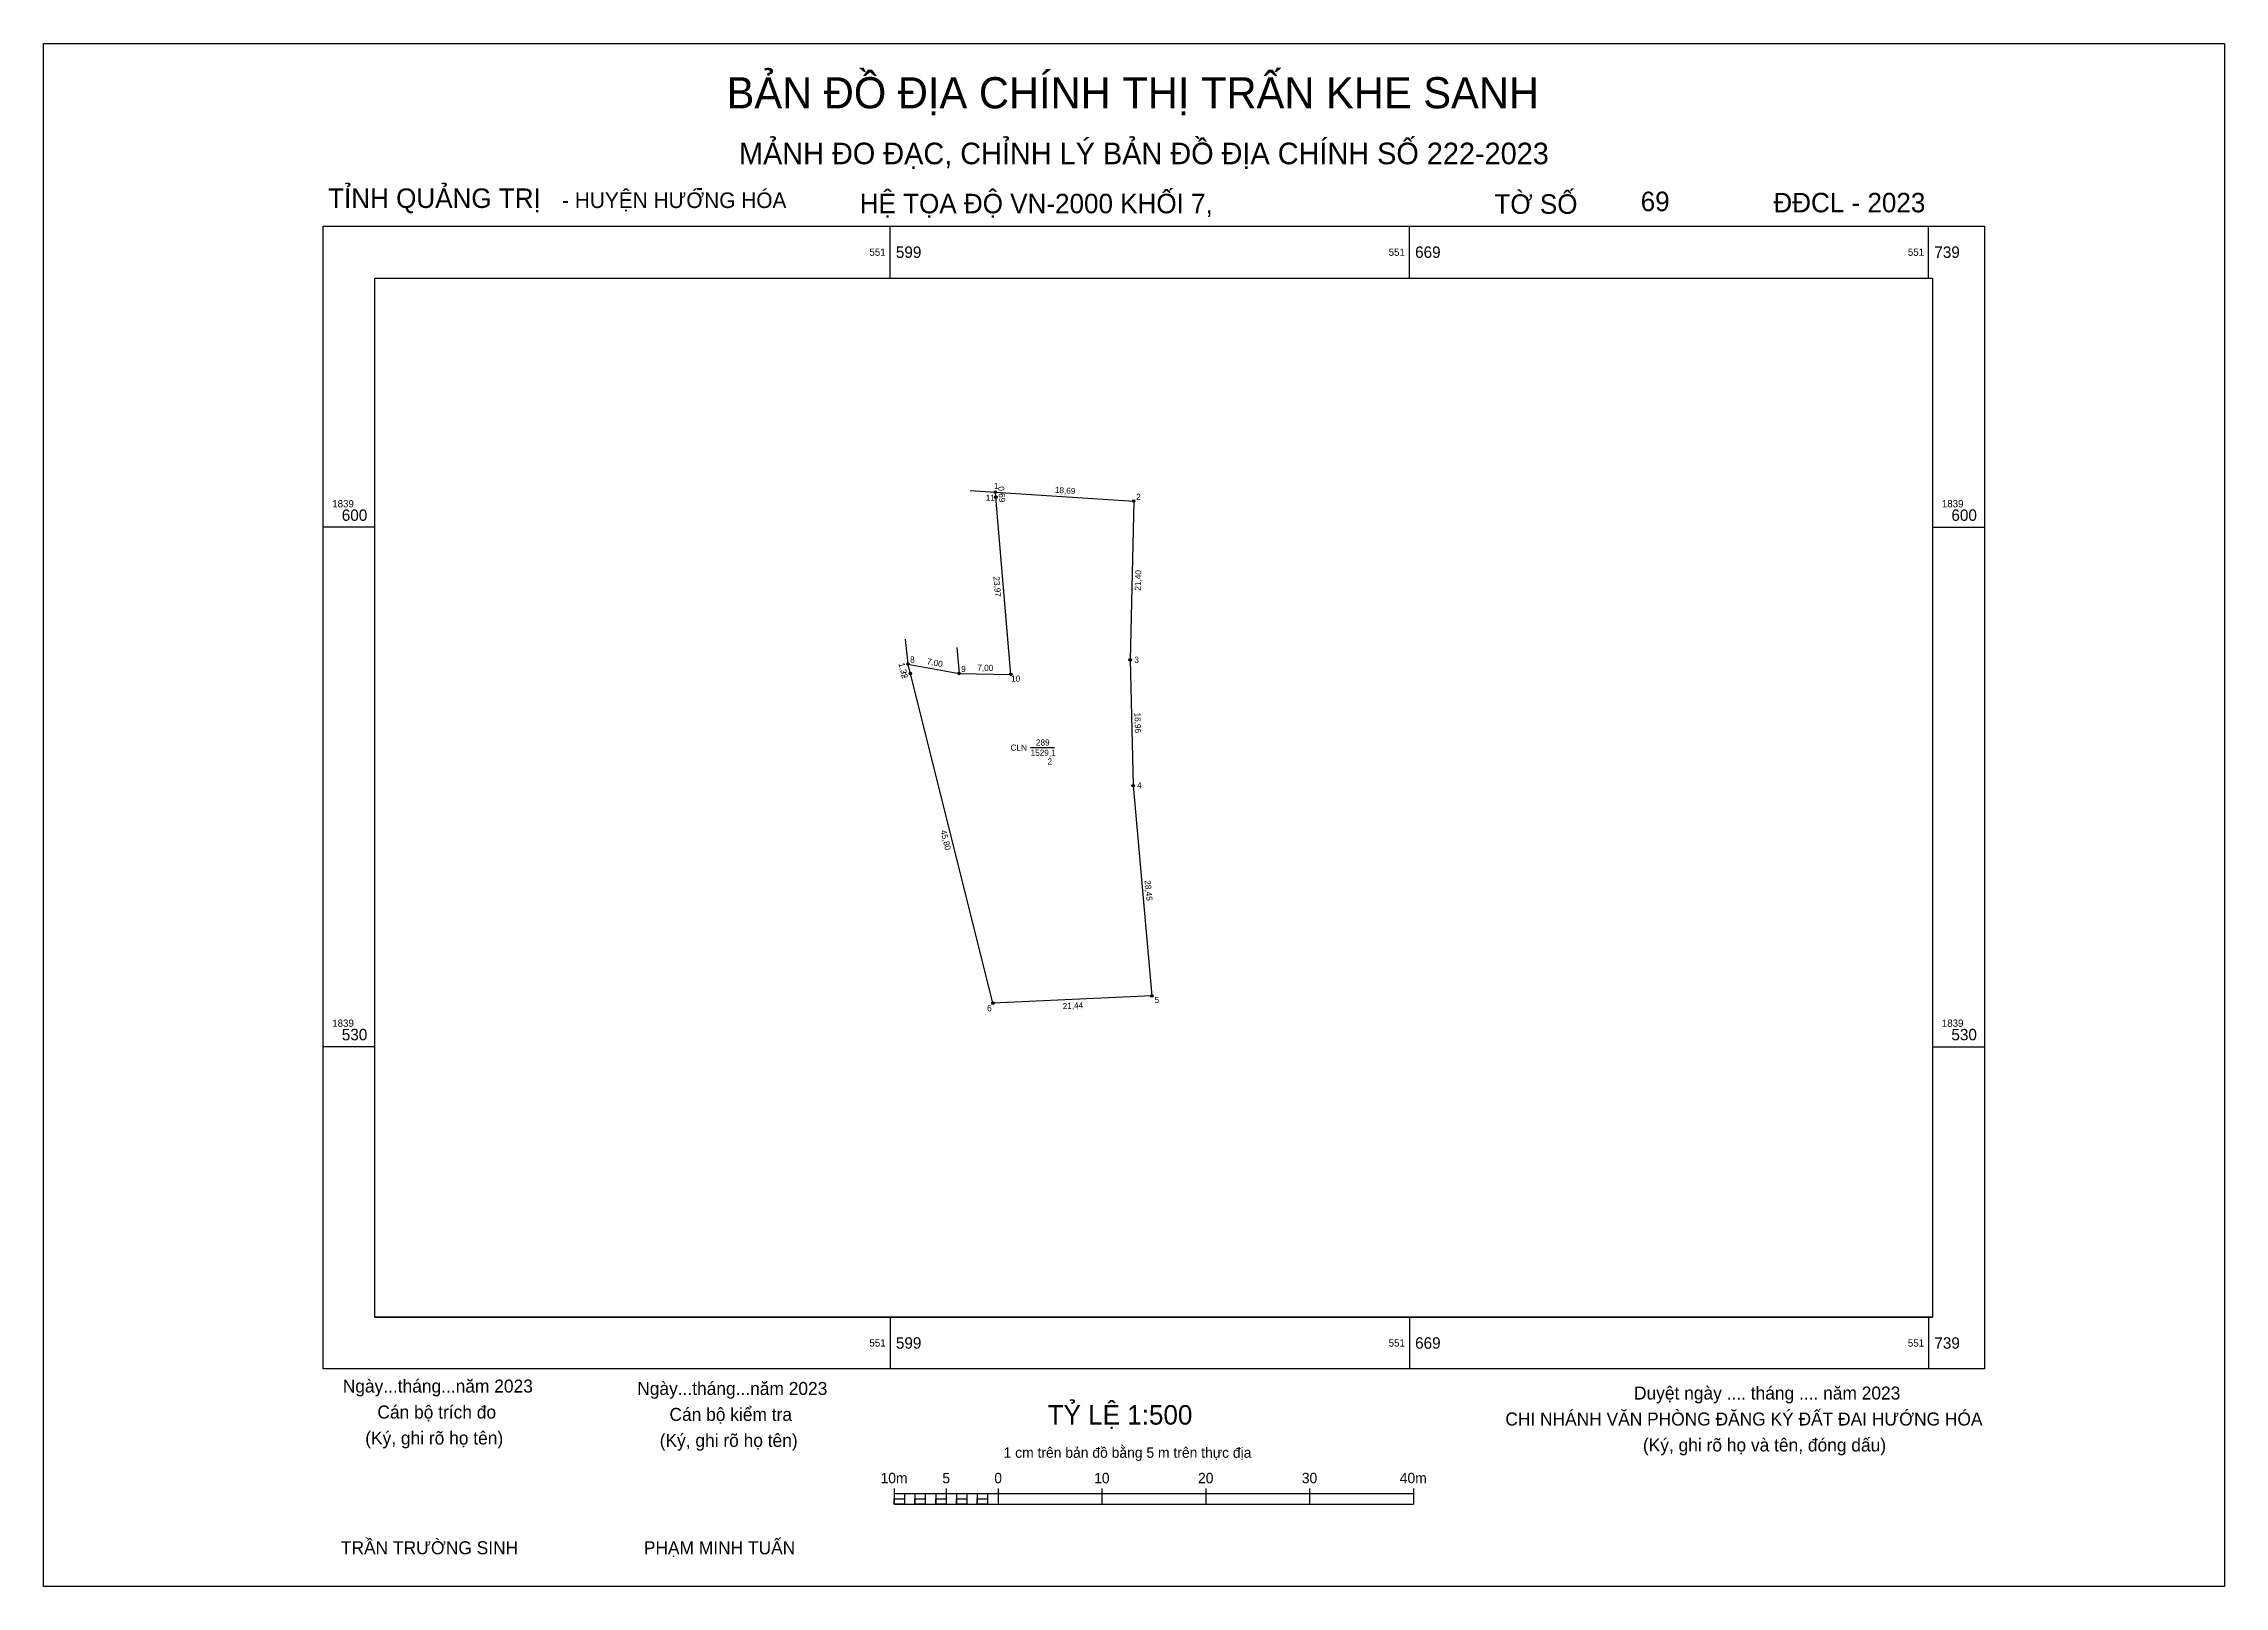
# Model space of a CAD drawing. Extents: x 551485 to 551779, y 1839457 to 1839665.
import ezdxf

# ---------------------------------------------------------------- set-up
doc = ezdxf.new("R2010")
doc.units = 0
for name, color, linetype in [('Level 1', 7, 'Continuous'), ('Level 10', 7, 'Continuous'), ('Level 2', 7, 'Continuous'), ('Level 20', 7, 'Continuous'), ('Level 57', 7, 'Continuous'), ('Level 58', 7, 'Continuous'), ('Level 6', 7, 'Continuous'), ('Level 60', 7, 'Continuous'), ('Level 63', 7, 'Continuous'), ('Level 8', 7, 'Continuous'), ('Level 9', 7, 'Continuous')]:
    doc.layers.add(name, color=color, linetype=linetype)

msp = doc.modelspace()

# ---------------------------------------------------------------- linework, layer by layer
at = {"layer": 'Level 1'}
for p, q in [((551599.34, 1839633.58), (551599.34, 1839640.58)), ((551669.34, 1839633.58), (551669.34, 1839640.58)), ((551739.34, 1839633.58), (551739.34, 1839640.58)), ((551529.88, 1839600), (551522.88, 1839600)), ((551739.88, 1839600), (551746.88, 1839600)), ((551529.88, 1839530), (551522.88, 1839530)), ((551739.88, 1839530), (551746.88, 1839530)), ((551599.34, 1839493.58), (551599.34, 1839486.58)), ((551669.34, 1839493.58), (551669.34, 1839486.58)), ((551739.34, 1839493.58), (551739.34, 1839486.58))]:
    msp.add_line(p, q, dxfattribs=at)
at = {"layer": 'Level 10'}
for p, q in [((551610.14, 1839604.97), (551613.52, 1839604.75)), ((551613.58, 1839604.06), (551613.52, 1839604.75)), ((551613.52, 1839604.75), (551632.17, 1839603.54)), ((551615.62, 1839580.18), (551613.58, 1839604.06)), ((551632.17, 1839603.54), (551631.69, 1839582.15)), ((551601.36, 1839584.94), (551601.74, 1839581.58)), ((551608.31, 1839583.82), (551608.62, 1839580.31)), ((551602.06, 1839580.3), (551601.74, 1839581.58)), ((551601.74, 1839581.58), (551608.62, 1839580.31)), ((551601.74, 1839581.58), (551601.74, 1839581.58)), ((551631.69, 1839582.15), (551632.09, 1839565.19)), ((551613.19, 1839535.87), (551602.06, 1839580.3)), ((551608.62, 1839580.31), (551615.62, 1839580.18)), ((551632.09, 1839565.19), (551634.61, 1839536.85)), ((551634.61, 1839536.85), (551613.19, 1839535.87))]:
    msp.add_line(p, q, dxfattribs=at)
at = {"layer": 'Level 2'}
msp.add_lwpolyline([(551485.21, 1839665.18), (551779.21, 1839665.18), (551779.21, 1839457.28), (551485.21, 1839457.28)], close=True, dxfattribs=at)
at = {"layer": 'Level 20'}
for centre in [(551613.52, 1839604.75), (551613.58, 1839604.06), (551632.17, 1839603.54), (551601.74, 1839581.58), (551631.69, 1839582.15), (551602.06, 1839580.3), (551608.62, 1839580.31), (551615.62, 1839580.18), (551632.09, 1839565.19), (551634.61, 1839536.85), (551613.19, 1839535.87)]:
    msp.add_circle(centre, 0.172, dxfattribs=at)
at = {"layer": 'Level 57'}
msp.add_lwpolyline([(551529.88, 1839633.58), (551739.88, 1839633.58), (551739.88, 1839493.58), (551529.88, 1839493.58)], close=True, dxfattribs=at)
at = {"layer": 'Level 58'}
msp.add_lwpolyline([(551522.88, 1839640.58), (551746.88, 1839640.58), (551746.88, 1839486.58), (551522.88, 1839486.58)], close=True, dxfattribs=at)
at = {"layer": 'Level 6'}
msp.add_line((551618.27, 1839570.31), (551621.48, 1839570.31), dxfattribs=at)
at = {"layer": 'Level 60'}
for p, q in [((551485.21, 1839665.18), (551485.21, 1839665.18)), ((551529.88, 1839633.58), (551739.88, 1839633.58)), ((551529.88, 1839493.58), (551739.88, 1839493.58)), ((551717.36, 1839479.31), (551717.36, 1839479.31)), ((551717.36, 1839479.31), (551717.36, 1839479.31)), ((551599.88, 1839470.48), (551599.88, 1839468.38)), ((551599.88, 1839469.78), (551669.88, 1839469.78)), ((551601.28, 1839469.78), (551601.28, 1839468.38)), ((551602.68, 1839469.78), (551602.68, 1839468.38)), ((551604.08, 1839469.78), (551604.08, 1839468.38)), ((551605.48, 1839469.78), (551605.48, 1839468.38)), ((551606.88, 1839470.48), (551606.88, 1839468.38)), ((551606.88, 1839469.78), (551606.88, 1839468.38)), ((551608.28, 1839469.78), (551608.28, 1839468.38)), ((551609.68, 1839469.78), (551609.68, 1839468.38)), ((551611.08, 1839469.78), (551611.08, 1839468.38)), ((551612.48, 1839469.78), (551612.48, 1839468.38)), ((551613.88, 1839470.48), (551613.88, 1839468.38)), ((551613.88, 1839469.78), (551613.88, 1839468.38)), ((551627.88, 1839470.48), (551627.88, 1839468.38)), ((551641.88, 1839470.48), (551641.88, 1839468.38)), ((551655.88, 1839470.48), (551655.88, 1839468.38)), ((551669.88, 1839470.48), (551669.88, 1839468.38)), ((551599.88, 1839468.38), (551669.88, 1839468.38)), ((551779.21, 1839457.28), (551779.21, 1839457.28))]:
    msp.add_line(p, q, dxfattribs=at)
for points in [[(551529.88, 1839633.58), (551739.88, 1839633.58), (551739.88, 1839493.58), (551529.88, 1839493.58)], [(551599.88, 1839469.08), (551601.28, 1839469.08), (551601.28, 1839468.38), (551599.88, 1839468.38)], [(551599.88, 1839469.08), (551601.28, 1839469.08), (551601.28, 1839468.38), (551599.88, 1839468.38)], [(551602.68, 1839469.08), (551604.08, 1839469.08), (551604.08, 1839468.38), (551602.68, 1839468.38)], [(551605.48, 1839469.08), (551606.88, 1839469.08), (551606.88, 1839468.38), (551605.48, 1839468.38)], [(551608.28, 1839469.08), (551609.68, 1839469.08), (551609.68, 1839468.38), (551608.28, 1839468.38)], [(551611.08, 1839469.08), (551612.48, 1839469.08), (551612.48, 1839468.38), (551611.08, 1839468.38)]]:
    msp.add_lwpolyline(points, close=True, dxfattribs=at)

# ---------------------------------------------------------------- texts
at = {"layer": 'Level 1'}
for s, height, p in [('551', 0.98, (551596.54, 1839636.59)), ('599', 1.54, (551600.11, 1839636.31)), ('551', 0.98, (551666.54, 1839636.59)), ('669', 1.54, (551670.11, 1839636.31)), ('551', 0.98, (551736.54, 1839636.59)), ('739', 1.54, (551740.11, 1839636.31)), ('1839', 0.98, (551524.12, 1839602.69)), ('600', 1.54, (551525.41, 1839600.87)), ('1839', 0.98, (551741.12, 1839602.69)), ('600', 1.54, (551742.41, 1839600.87)), ('1839', 0.98, (551524.12, 1839532.69)), ('1839', 0.98, (551741.12, 1839532.69)), ('530', 1.54, (551525.41, 1839530.87)), ('530', 1.54, (551742.41, 1839530.87)), ('551', 0.98, (551596.54, 1839489.59)), ('599', 1.54, (551600.11, 1839489.31)), ('551', 0.98, (551666.54, 1839489.59)), ('669', 1.54, (551670.11, 1839489.31)), ('551', 0.98, (551736.54, 1839489.59)), ('739', 1.54, (551740.11, 1839489.31))]:
    msp.add_text(s, height=height, dxfattribs=at).set_placement(p)
at = {"layer": 'Level 6'}
for s, p in [('CLN', (551615.57, 1839569.9)), ('1529,1', (551618.27, 1839569.21)), ('289', (551618.99, 1839570.59)), ('2', (551620.54, 1839568.03))]:
    msp.add_text(s, height=0.827, dxfattribs=at).set_placement(p)
at = {"layer": 'Level 60'}
for s, height, p in [('BẢN ĐỒ ĐỊA CHÍNH THỊ TRẤN KHE SANH', 4.2, (551577.28, 1839656.46)), ('MẢNH ĐO ĐẠC, CHỈNH LÝ BẢN ĐỒ ĐỊA CHÍNH SỐ 222-2023', 2.9093, (551578.96, 1839648.93)), ('TỈNH QUẢNG TRỊ', 2.625, (551523.57, 1839643.04)), ('- HUYỆN HƯỚNG HÓA', 2.1, (551555.11, 1839643.03)), ('  -  ', 2.1, (551571.6, 1839644.78)), ('HỆ TỌA ĐỘ VN-2000 KHỐI 7, ', 2.625, (551595.24, 1839642.32)), ('TỜ SỐ ', 2.625, (551680.8, 1839642.25)), ('ĐĐCL - 2023', 2.625, (551718.41, 1839642.45)), ('Ngày...tháng...năm 2023', 1.75, (551525.54, 1839483.4)), ('Ngày...tháng...năm 2023', 1.75, (551565.24, 1839483.08)), ('Duyệt ngày .... tháng .... năm 2023', 1.75, (551699.62, 1839482.46)), ('Cán bộ trích đo', 1.75, (551530.21, 1839479.9)), ('Cán bộ kiểm tra', 1.75, (551569.59, 1839479.58)), ('TỶ LỆ 1:500', 2.625, (551620.57, 1839479.08)), ('CHI NHÁNH VĂN PHÒNG ĐĂNG KÝ ĐẤT ĐAI HƯỚNG HÓA', 1.75, (551682.27, 1839478.96)), ('(Ký, ghi rõ họ tên)', 1.75, (551528.57, 1839476.4)), ('(Ký, ghi rõ họ tên)', 1.75, (551568.27, 1839476.08)), ('1 cm trên bản đồ bằng 5 m trên thực địa', 1.4, (551614.63, 1839474.61)), ('(Ký, ghi rõ họ và tên, đóng dấu)', 1.75, (551700.82, 1839475.46)), ('10m', 1.4, (551598.04, 1839471.18)), ('5', 1.4, (551606.38, 1839471.18)), ('0', 1.4, (551613.38, 1839471.18)), ('10', 1.4, (551626.84, 1839471.18)), ('20', 1.4, (551640.84, 1839471.18)), ('30', 1.4, (551654.84, 1839471.18)), ('40m', 1.4, (551668.04, 1839471.18)), ('TRẦN TRƯỜNG SINH', 1.75, (551525.29, 1839461.61)), ('PHẠM MINH TUẤN', 1.75, (551566.13, 1839461.61))]:
    msp.add_text(s, height=height, dxfattribs=at).set_placement(p)
at = {"layer": 'Level 63'}
msp.add_text('69', height=2.625, dxfattribs=at).set_placement((551700.52, 1839642.61))
at = {"layer": 'Level 8'}
for s, rotation, p in [('0,69', 274.8322, (551613.87, 1839605.48)), ('18,69', 356.2996, (551621.52, 1839604.64)), ('23,97', 274.8947, (551613.25, 1839593.35)), ('21,40', 88.7178, (551633.14, 1839591.46)), ('1,32', 284.0605, (551600.45, 1839581.65)), ('7,00', 349.5109, (551604.23, 1839581.54)), ('7,00', 358.9506, (551611.08, 1839580.67)), ('16,96', 271.3612, (551632.27, 1839575.03)), ('45,80', 284.0595, (551606.1, 1839559.1)), ('28,45', 275.0834, (551633.64, 1839552.39)), ('21,44', 2.6253, (551622.61, 1839535.06))]:
    msp.add_text(s, height=0.827, rotation=rotation, dxfattribs=at).set_placement(p)
at = {"layer": 'Level 9'}
for s, p in [('11', (551612.22, 1839603.57)), ('1', (551613.34, 1839605.16)), ('2', (551632.5, 1839603.69)), ('8', (551602.03, 1839581.77)), ('9', (551608.91, 1839580.5)), ('3', (551632.26, 1839581.73)), ('7', (551600.98, 1839579.69)), ('10', (551615.64, 1839579.2)), ('4', (551632.63, 1839564.82)), ('5', (551634.97, 1839535.9)), ('6', (551612.41, 1839534.79))]:
    msp.add_text(s, height=0.827, dxfattribs=at).set_placement(p)

doc.saveas('drawing.dxf')
